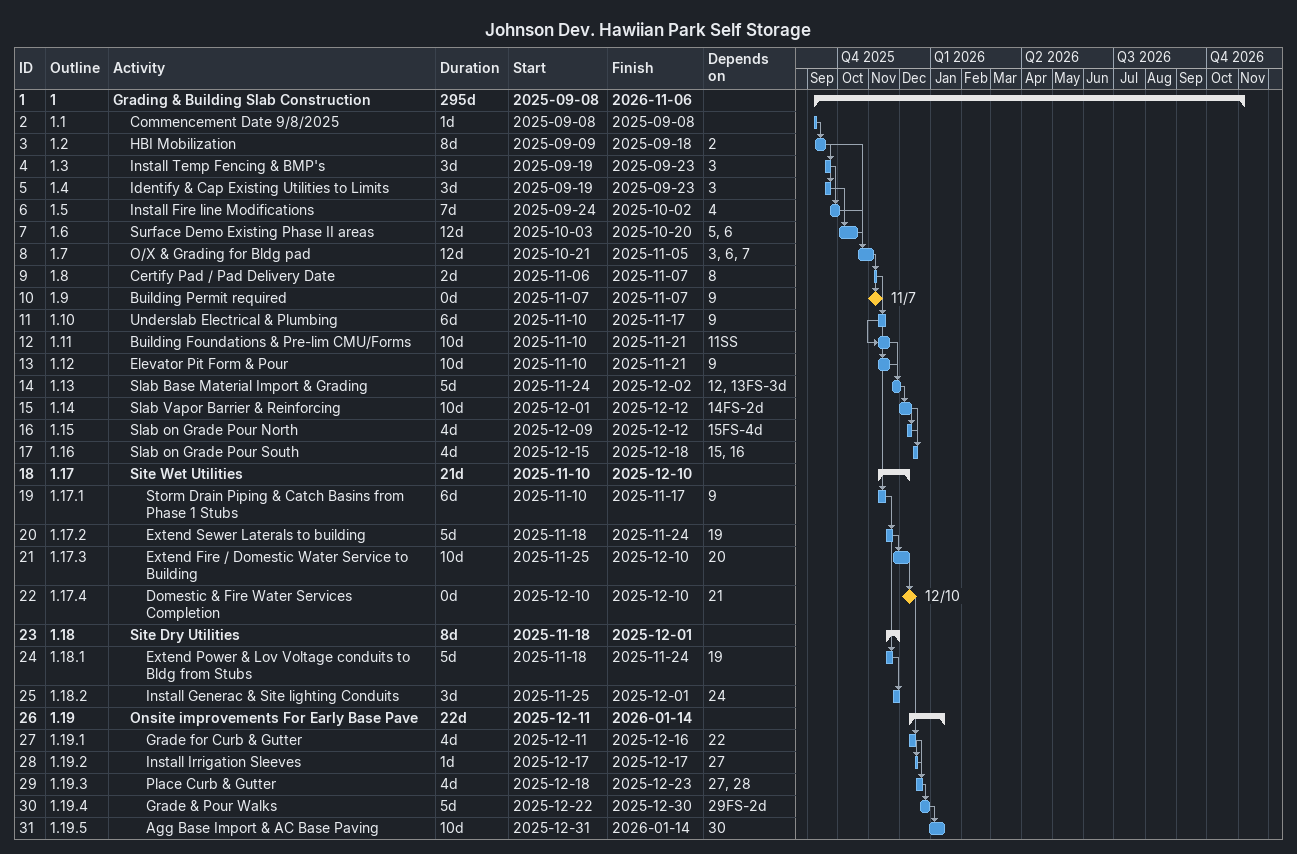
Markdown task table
Johnson Dev. Hawiian Park Self Storage

| ID | WBS | Task | Duration | Start | Finish | Predecessors |
|---|---|---|---|---|---|---|
| 1 | 1 | **Grading & Building Slab Construction** | 295d | 2025-09-08 | 2026-11-06 |  |
| 2 | 1.1 | Commencement Date 9/8/2025 | 1d | 2025-09-08 | 2025-09-08 |  |
| 3 | 1.2 | HBI Mobilization | 8d | 2025-09-09 | 2025-09-18 | 2 |
| 4 | 1.3 | Install Temp Fencing & BMP's | 3d | 2025-09-19 | 2025-09-23 | 3 |
| 5 | 1.4 | Identify & Cap Existing Utilities to Limits | 3d | 2025-09-19 | 2025-09-23 | 3 |
| 6 | 1.5 | Install Fire line Modifications | 7d | 2025-09-24 | 2025-10-02 | 4 |
| 7 | 1.6 | Surface Demo Existing Phase II areas | 12d | 2025-10-03 | 2025-10-20 | 5, 6 |
| 8 | 1.7 | O/X & Grading for Bldg pad | 12d | 2025-10-21 | 2025-11-05 | 3, 6, 7 |
| 9 | 1.8 | Certify Pad / Pad Delivery Date | 2d | 2025-11-06 | 2025-11-07 | 8 |
| 10 | 1.9 | Building Permit required | 0d | 2025-11-07 | 2025-11-07 | 9 |
| 11 | 1.10 | Underslab Electrical & Plumbing | 6d | 2025-11-10 | 2025-11-17 | 9 |
| 12 | 1.11 | Building Foundations & Pre-lim CMU/Forms | 10d | 2025-11-10 | 2025-11-21 | 11SS |
| 13 | 1.12 | Elevator Pit Form & Pour | 10d | 2025-11-10 | 2025-11-21 | 9 |
| 14 | 1.13 | Slab Base Material Import & Grading | 5d | 2025-11-24 | 2025-12-02 | 12, 13FS-3d |
| 15 | 1.14 | Slab Vapor Barrier & Reinforcing | 10d | 2025-12-01 | 2025-12-12 | 14FS-2d |
| 16 | 1.15 | Slab on Grade Pour North | 4d | 2025-12-09 | 2025-12-12 | 15FS-4d |
| 17 | 1.16 | Slab on Grade Pour South | 4d | 2025-12-15 | 2025-12-18 | 15, 16 |
| 18 | 1.17 | **Site Wet Utilities** | 21d | 2025-11-10 | 2025-12-10 |  |
| 19 | 1.17.1 | Storm Drain Piping & Catch Basins from Phase 1 Stubs | 6d | 2025-11-10 | 2025-11-17 | 9 |
| 20 | 1.17.2 | Extend Sewer Laterals to building | 5d | 2025-11-18 | 2025-11-24 | 19 |
| 21 | 1.17.3 | Extend Fire / Domestic Water Service to Building | 10d | 2025-11-25 | 2025-12-10 | 20 |
| 22 | 1.17.4 | Domestic & Fire Water Services Completion | 0d | 2025-12-10 | 2025-12-10 | 21 |
| 23 | 1.18 | **Site Dry Utilities** | 8d | 2025-11-18 | 2025-12-01 |  |
| 24 | 1.18.1 | Extend Power & Lov Voltage conduits to Bldg from Stubs | 5d | 2025-11-18 | 2025-11-24 | 19 |
| 25 | 1.18.2 | Install Generac & Site lighting Conduits | 3d | 2025-11-25 | 2025-12-01 | 24 |
| 26 | 1.19 | **Onsite improvements For Early Base Pave** | 22d | 2025-12-11 | 2026-01-14 |  |
| 27 | 1.19.1 | Grade for Curb & Gutter | 4d | 2025-12-11 | 2025-12-16 | 22 |
| 28 | 1.19.2 | Install Irrigation Sleeves | 1d | 2025-12-17 | 2025-12-17 | 27 |
| 29 | 1.19.3 | Place Curb & Gutter | 4d | 2025-12-18 | 2025-12-23 | 27, 28 |
| 30 | 1.19.4 | Grade & Pour Walks | 5d | 2025-12-22 | 2025-12-30 | 29FS-2d |
| 31 | 1.19.5 | Agg Base Import & AC Base Paving | 10d | 2025-12-31 | 2026-01-14 | 30 |
